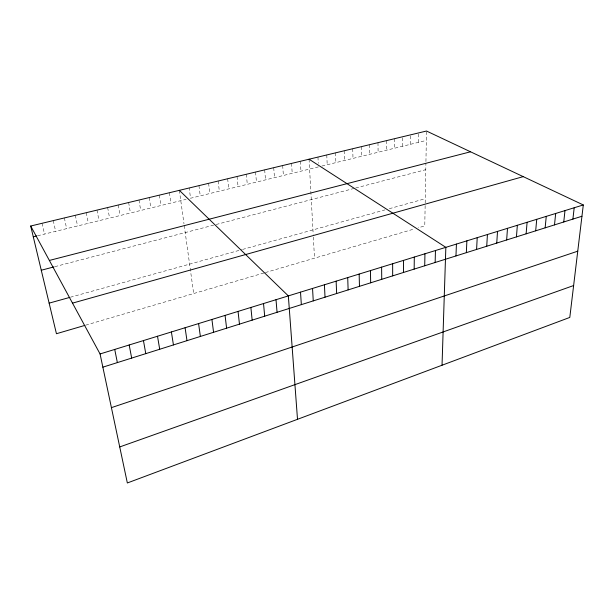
<?xml version="1.0" encoding="UTF-8"?>
<svg xmlns="http://www.w3.org/2000/svg" width="614" height="614" viewBox="0 0 614 614"><rect width="100%" height="100%" fill="white"/><g stroke="black" fill="none" stroke-linecap="round" stroke-linejoin="round"><path stroke-width="0.46" stroke-dasharray="3.07 2.3" d="M402.531 146.27L402.561 136.768M410.528 144.305L410.612 134.842M418.464 142.364L418.587 132.923M425.141 205.598L424.773 225.898L418.149 227.832M425.187 203.011L425.909 163.362M425.939 161.551L426.492 131.028M85.691 325.159L264.534 272.8M265.386 272.555L414.818 228.807M70.38 297.237L241.686 249.675M242.584 249.43L384.947 209.904M389.322 208.691L425.264 198.706M54.93 266.653L213.611 225.154M216.151 224.494L353.825 188.49M355.667 188.007L425.794 169.671M37.607 235.761L186.111 199.343M318.443 166.885L190.555 198.253L189.196 187.984M321.951 166.026L426.323 140.429M42.036 223.304L44.523 234.064M53.249 220.61L55.651 231.34M64.355 217.947L66.657 228.638M75.338 215.307L77.564 225.967M86.221 212.697L88.355 223.319M96.981 210.111L99.038 220.695M107.642 207.555L109.607 218.108M118.195 205.022L120.083 215.537M128.641 202.513L130.444 212.997M138.987 200.034L140.713 210.479M149.225 197.578L150.875 207.985M159.364 195.145L160.945 205.513M169.41 192.735L170.907 203.073M179.349 190.348L184 223.841M184.246 225.599L193.671 293.546M198.951 185.643L200.241 195.881M208.614 183.325L209.834 193.525M218.177 181.023L219.328 191.2M227.656 178.751L228.746 188.889M237.042 176.502L238.063 186.602M246.344 174.269L247.296 184.338M255.554 172.058L256.452 182.089M264.68 169.863L265.517 179.871M273.721 167.691L274.496 177.669M282.678 165.542L283.392 175.489M291.558 163.416L292.21 173.325M300.353 161.305L300.952 171.183M309.065 159.21L313.194 234.371M313.347 237.065L314.506 258.172M317.96 157.077L318.267 163.324M326.778 154.958L327.201 164.744M335.505 152.863L335.881 162.61M344.162 150.791L344.477 160.507M352.735 148.734L352.996 158.412M361.232 146.692L361.439 156.347M369.643 144.674L369.805 154.291M377.986 142.671L378.101 152.257M386.252 140.683L386.313 150.246M394.449 138.718L394.457 148.25"/><path stroke-width="0.92" d="M403.482 272.47L403.536 260.382M414.166 269.109L414.304 257.059M424.719 265.778L424.942 253.782M435.157 262.493L435.456 250.535M442.034 365.23L445.848 247.335L309.065 159.21M455.964 255.938L456.432 244.073M466.341 252.669L466.886 240.849M476.594 249.438L477.216 237.664M486.733 246.245L487.432 234.51M496.749 243.09L497.517 231.401M506.65 239.974L507.494 228.324M516.443 236.889L517.349 225.284M526.121 233.842L527.096 222.283M535.684 230.826L536.728 219.313M545.148 227.848L546.253 216.374M554.496 224.901L555.678 213.472M563.752 221.984L564.987 210.594M572.9 219.106L574.197 207.762M583.3 204.953L569.8 317.43L127.344 482.972L100.067 353.956L30.7 226.021L426.492 131.028L583.3 204.953L100.067 353.956M119.73 446.946L573.63 285.541M111.418 407.642L577.751 251.18M102.86 367.164L581.942 216.251M84.839 325.412L56.442 333.724L30.7 226.021M72.513 303.132L523.228 176.632M49.135 303.139L69.497 297.483M41.268 270.229L54.032 266.89M49.366 260.443L470.539 151.788M33.279 236.827L36.74 235.976M179.349 190.348L288.342 295.902L297.506 419.308M114.726 349.435L117.366 362.598M129.186 344.976L131.672 358.092M143.446 340.578L145.779 353.649M157.514 336.242L159.701 349.259M171.39 331.959L173.44 344.938M185.083 327.738L186.994 340.663M198.591 323.578L200.371 336.449M211.922 319.464L213.572 332.297M225.077 315.404L226.597 328.191M238.055 311.405L239.46 324.138M250.873 307.453L252.154 320.14M263.529 303.554L264.688 316.195M276.016 299.701L277.06 312.296M300.515 292.149L301.344 304.644M312.541 288.442L313.255 300.891M324.415 284.781L325.021 297.184M336.134 281.166L336.641 293.523M347.716 277.589L348.123 289.908M359.152 274.067L359.466 286.339M370.449 270.582L370.672 282.808M381.616 267.136L381.739 279.316M392.645 263.736L392.676 275.87"/></g></svg>
